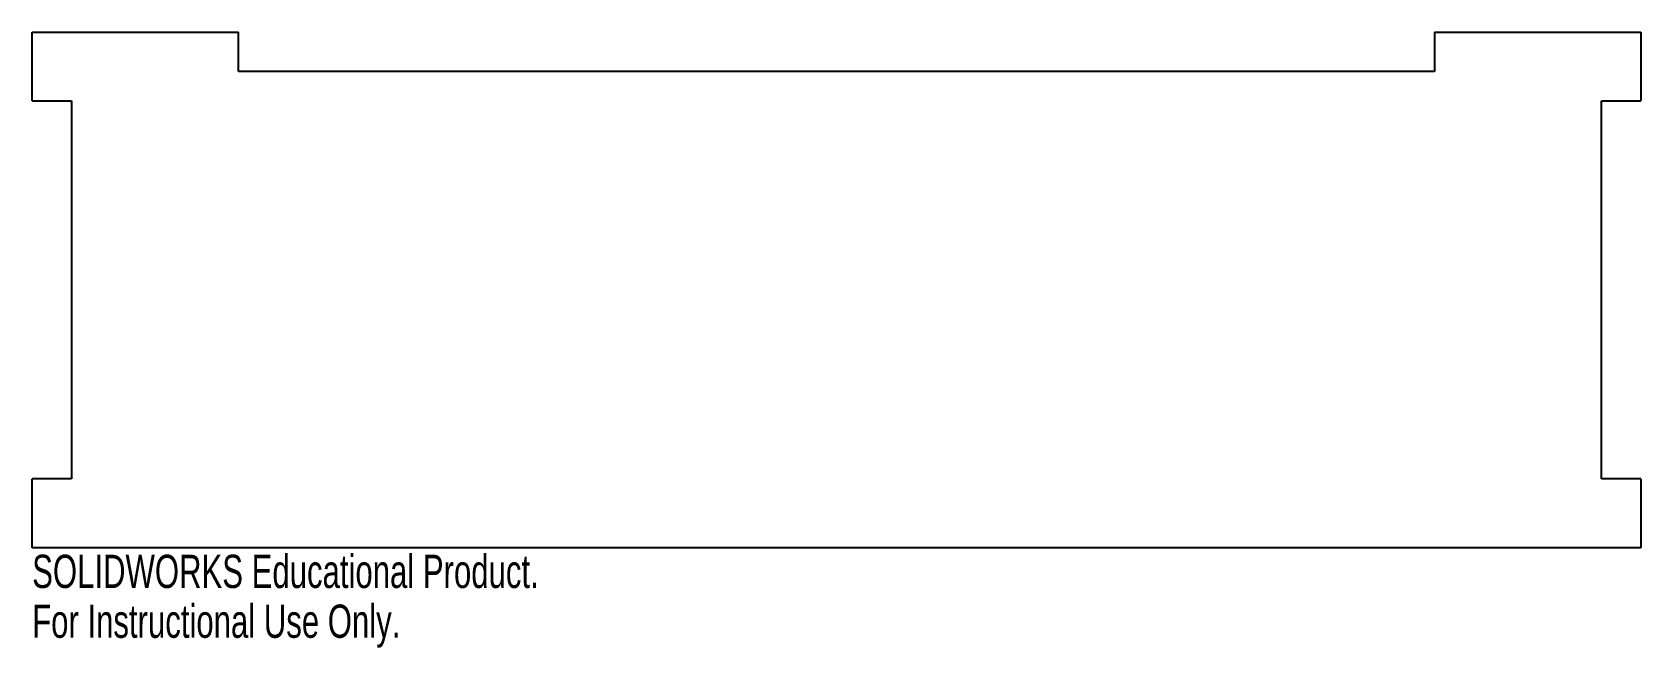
# Model space of a CAD drawing. Header units: millimetres. Extents: x 0 to 234, y -90 to 0.
import ezdxf

# ---------------------------------------------------------------- set-up
doc = ezdxf.new("R2010")
doc.units = ezdxf.units.MM
doc.styles.add('SLDTEXTSTYLE0', font='TXT', dxfattribs={"width": 0.7})

msp = doc.modelspace()

# ---------------------------------------------------------------- linework, layer by layer
at = {"color": 7, "linetype": 'Continuous', "lineweight": 25}
for p, q in [((0, 0), (30, 0)), ((0, -10), (0, 0)), ((30, -5.7), (30, 0)), ((204, 0), (234, 0)), ((204, 0), (204, -5.7)), ((234, 0), (234, -10)), ((204, -5.7), (30, -5.7)), ((0, -10), (5.7, -10)), ((5.7, -10), (5.7, -65)), ((228.3, -65), (228.3, -10)), ((228.3, -10), (234, -10)), ((5.7, -65), (0, -65)), ((0, -75), (0, -65)), ((234, -65), (228.3, -65)), ((234, -65), (234, -75)), ((234, -75), (0, -75))]:
    msp.add_line(p, q, dxfattribs=at)

# ---------------------------------------------------------------- texts
at = {"color": 7, "linetype": 'Continuous', "char_height": 4.8336, "attachment_point": 1, "style": 'SLDTEXTSTYLE0'}
for s, insert in [('SOLIDWORKS Educational Product.', (0, -76.02)), ('For Instructional Use Only.', (0, -83.27))]:
    msp.add_mtext(s, dxfattribs=dict(at, insert=insert))

doc.saveas('drawing.dxf')
